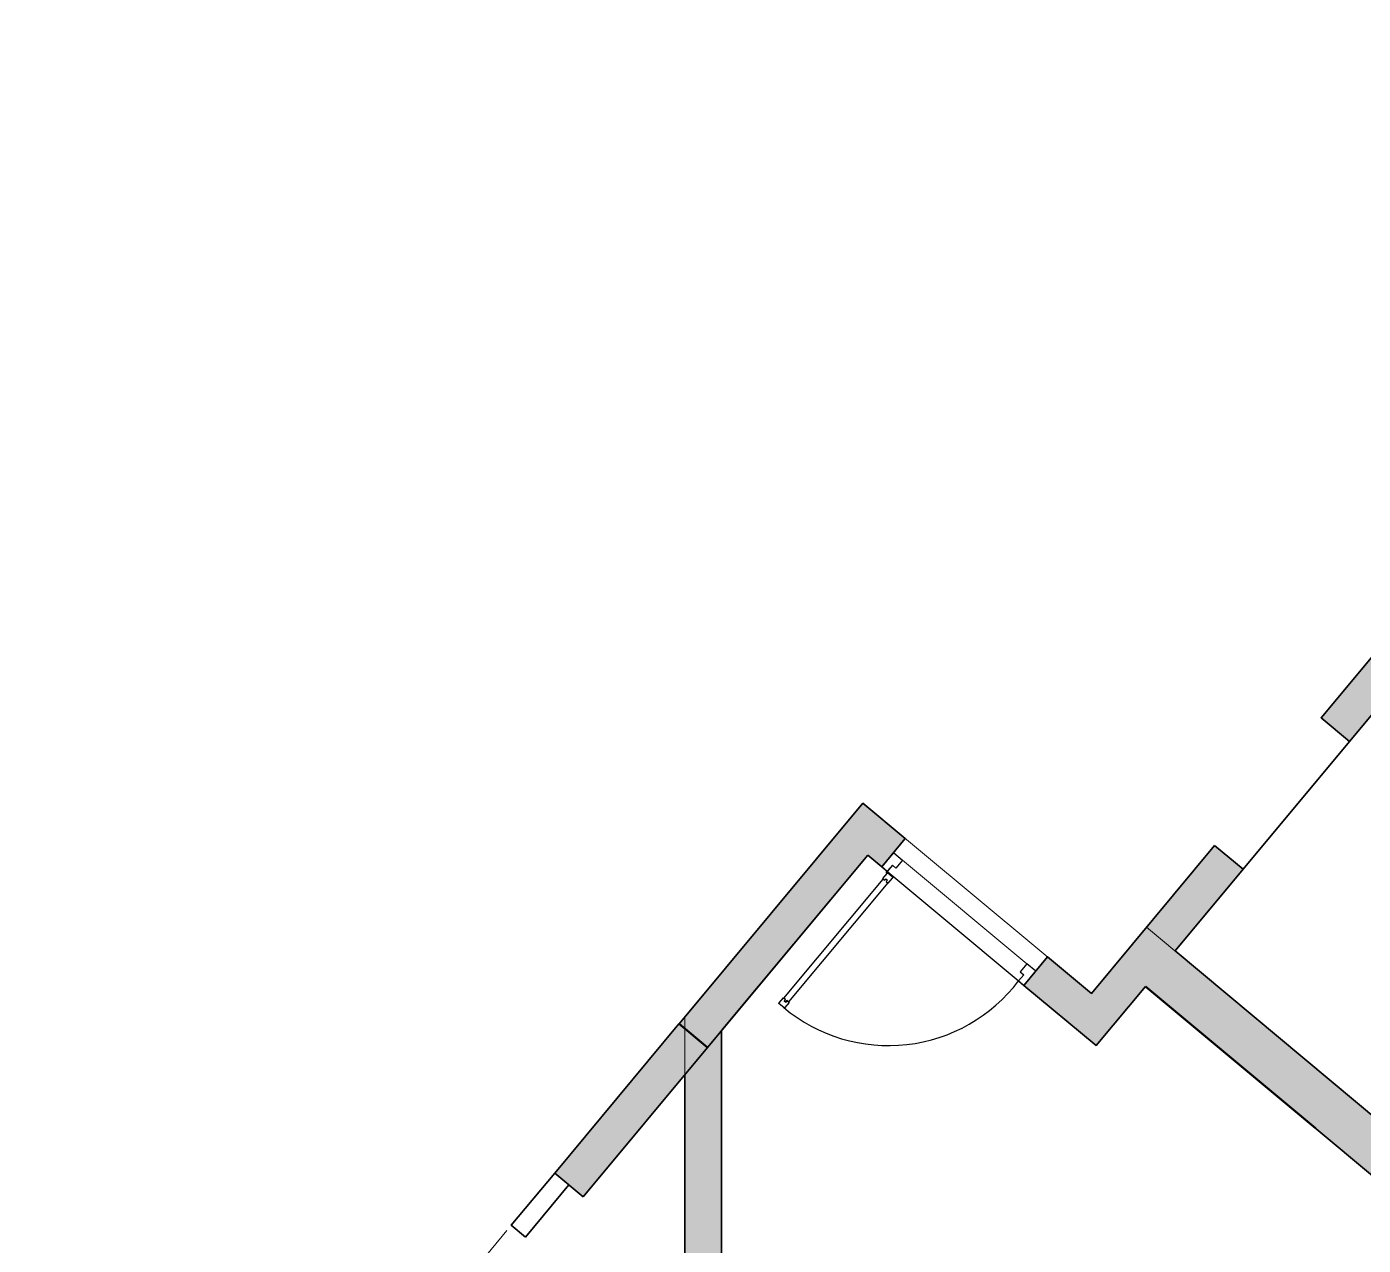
# Model space of a CAD drawing. Header units: millimetres. Extents: x 2258 to 5600, y 711 to 2563.
# Drawn here: x 2397.8 to 2677.2, y 2308.7 to 2563.3 of the extents above; entities that cross this region are included whole.
import ezdxf

# ---------------------------------------------------------------- set-up
doc = ezdxf.new("R2010")
doc.units = ezdxf.units.MM
for name, color, linetype, lineweight in [('HAT', 8, 'Continuous', 18), ('PQI-A-FLOR', 21, 'Continuous', 30), ('PQI-A-IN-ELEV', 245, 'Continuous', 9), ('PQI-A-IN-FURN', 39, 'Continuous', 13), ('PQI-A-WALL', 30, 'Continuous', 50), ('PQI-ST-COLM', 34, 'Continuous', 40)]:
    doc.layers.add(name, color=color, linetype=linetype, lineweight=lineweight)

msp = doc.modelspace()

# ---------------------------------------------------------------- hatches: boundary and pattern name
at = {"layer": 'PQI-A-IN-FURN', "true_color": 0x000000}
h = msp.add_hatch(color=18, dxfattribs=at)
h.dxf.hatch_style = 1
h.paths.add_polyline_path([(2854.354, 2341.911), (2854.354, 2349.637), (2814.491, 2349.657), (2814.491, 2318.365), (2818.353, 2318.365), (2818.355, 2341.93)], flags=17)
h.paths.add_polyline_path([(2825.686, 2427.842), (2807.878, 2442.68), (2859.317, 2504.412), (2794.617, 2558.324), (2788.681, 2563.27), (2784.229, 2557.928), (2770.009, 2540.862), (2775.945, 2535.916), (2790.165, 2552.982), (2849.523, 2503.522), (2802.536, 2447.131), (2743.178, 2496.592), (2753.688, 2509.205), (2747.752, 2514.151), (2717.953, 2478.388), (2723.888, 2473.442), (2738.726, 2491.249), (2815.892, 2426.951), (2766.432, 2367.593), (2689.266, 2431.891), (2694.212, 2437.827), (2688.276, 2442.773), (2668.369, 2418.881), (2674.305, 2413.935), (2684.815, 2426.549), (2744.173, 2377.089), (2697.186, 2320.698), (2637.828, 2370.159), (2652.047, 2387.224), (2646.112, 2392.17), (2620.368, 2361.275), (2611.195, 2368.918), (2606.249, 2362.982), (2621.358, 2350.393), (2631.645, 2362.739), (2634.613, 2360.266), (2696.346, 2308.827), (2749.515, 2372.637), (2767.323, 2357.799)])
h.paths.add_polyline_path([(2786.367, 2341.93), (2789.164, 2341.93), (2789.164, 2349.657), (2772.269, 2363.735), (2767.323, 2357.799)], flags=17)
h.paths.add_polyline_path([(2573.602, 2390.185), (2576.57, 2387.712), (2581.459, 2393.696), (2572.612, 2401.067), (2534.158, 2354.917), (2540.094, 2349.971)])
h.paths.add_polyline_path([(2540.097, 2349.967), (2534.155, 2354.918), (2508.189, 2323.756), (2514.131, 2318.804)])
h.paths.add_polyline_path([(2614.9, 2285.57), (2614.9, 2273.034), (2614.912, 2273.034), (2614.908, 2271.937), (2614.9, 2271.937), (2614.9, 2271.555), (2614.91, 2271.555), (2614.908, 2271.065), (2614.9, 2271.065), (2614.9, 2270.683), (2614.903, 2270.683), (2614.9, 2269.586), (2614.9, 2191.293), (2613.923, 2191.293), (2613.923, 2183.576), (2614.9, 2183.576), (2618.763, 2183.576), (2618.763, 2289.433), (2543.067, 2289.433), (2543.067, 2353.54), (2540.094, 2349.971), (2540.098, 2349.967), (2535.341, 2344.259), (2535.341, 2285.57)])
h.paths.add_polyline_path([(2459.632, 2191.303), (2459.636, 2259.447), (2451.91, 2250.175), (2451.905, 2191.303)])

# ---------------------------------------------------------------- linework, layer by layer
at = {"color": 24, "ltscale": 1000}
for points in [[(2577.683, 2386.785), (2576.57, 2387.712), (2579.043, 2390.68), (2580.898, 2389.135), (2579.488, 2387.443), (2578.746, 2388.061), (2577.683, 2386.785)], [(2605.136, 2363.91), (2606.249, 2362.982), (2608.722, 2365.95), (2606.867, 2367.496), (2605.458, 2365.804), (2606.2, 2365.186), (2605.136, 2363.91)]]:
    msp.add_lwpolyline(points, dxfattribs=at)
msp.add_lwpolyline([(2577.707, 2384.977), (2577.46, 2384.68), (2577.905, 2384.309), (2578.795, 2385.378, 0.4142136), (2578.775, 2385.595), (2577.826, 2386.387, 0.4142136), (2577.608, 2386.367), (2576.718, 2385.298), (2577.163, 2384.927), (2577.41, 2385.224)], format="xyb", close=True, dxfattribs=at)
at = {"color": 18, "ltscale": 1000, "true_color": 0x000000}
for points in [[(2577.577, 2386.873), (2577.479, 2386.754), (2577.523, 2386.717)], [(2577.623, 2386.382), (2577.503, 2386.482), (2577.54, 2386.527)], [(2577.713, 2386.735), (2578.245, 2387.373), (2578.202, 2387.408)], [(2577.731, 2386.544), (2578.369, 2386.012), (2578.33, 2385.966)]]:
    msp.add_lwpolyline(points, dxfattribs=at)
at = {"color": 24, "ltscale": 1000}
msp.add_lwpolyline([(2556.711, 2359.779), (2556.464, 2359.483), (2556.167, 2359.73), (2556.414, 2360.027), (2556.088, 2360.299), (2576.837, 2385.199), (2577.163, 2384.927), (2577.41, 2385.224), (2577.707, 2384.977), (2577.46, 2384.68), (2577.786, 2384.408), (2557.038, 2359.507)], close=True, dxfattribs=at)
at = {"color": 18, "ltscale": 1000, "true_color": 0x000000}
msp.add_lwpolyline([(2556.464, 2359.483), (2556.711, 2359.779), (2557.156, 2359.408), (2556.266, 2358.34, -0.4142136), (2556.049, 2358.32), (2555.099, 2359.111, -0.4142136), (2555.079, 2359.329), (2555.969, 2360.398), (2556.414, 2360.027), (2556.167, 2359.73)], format="xyb", close=True, dxfattribs=at)
for radius in [0.135, 0.0966]:
    msp.add_circle((2577.627, 2386.631), radius, dxfattribs=at)
at = {"color": 24, "ltscale": 1000}
msp.add_arc((2577.922, 2384.57), 34.169, 230.19725, 322.79522, dxfattribs=at)
at = {"layer": 'HAT', "color": 18, "lineweight": 30, "true_color": 0x000000}
for p, q in [((2543.067, 2353.54), (2573.602, 2390.185)), ((2573.602, 2390.185), (2621.358, 2350.393)), ((2621.358, 2350.393), (2631.645, 2362.739)), ((2631.645, 2362.739), (2694.469, 2310.391)), ((2543.067, 2289.433), (2543.067, 2353.54))]:
    msp.add_line(p, q, dxfattribs=at)
at = {"layer": 'PQI-A-FLOR', "color": 0, "lineweight": 35}
msp.add_lwpolyline([(2652.047, 2387.224), (2674.305, 2413.935)], dxfattribs=at)
at = {"layer": 'PQI-A-IN-ELEV', "ltscale": 1000}
msp.add_line((2477.773, 2287.249), (2498.176, 2311.734), dxfattribs=at)
at = {"layer": 'PQI-A-IN-FURN'}
msp.add_line((2580.898, 2389.135), (2606.867, 2367.496), dxfattribs=at)
for points in [[(2572.612, 2401.067), (2535.355, 2356.354), (2535.355, 2285.57), (2551.002, 2285.569), (2550.962, 2254.079), (2451.804, 2254.079), (2451.804, 2191.303), (2397.824, 2191.303), (2397.824, 2003.937), (2412.183, 2003.937), (2412.183, 1936.357), (2519.386, 1936.357), (2519.387, 2003.937), (2687.392, 2003.937)], [(2697.186, 2320.698), (2631.892, 2375.105), (2620.368, 2361.275), (2572.612, 2401.067)]]:
    msp.add_lwpolyline(points, dxfattribs=at)
at = {"layer": 'PQI-A-WALL', "color": 0, "lineweight": 35, "ltscale": 100}
for p, q in [((2534.157, 2354.917), (2572.612, 2401.067)), ((2581.459, 2393.696), (2572.612, 2401.067)), ((2581.459, 2393.696), (2576.57, 2387.712)), ((2646.112, 2392.17), (2620.368, 2361.275)), ((2573.602, 2390.185), (2540.093, 2349.971)), ((2576.57, 2387.712), (2573.602, 2390.185)), ((2611.195, 2368.918), (2606.249, 2362.982)), ((2620.368, 2361.275), (2611.195, 2368.918)), ((2606.249, 2362.982), (2621.358, 2350.393)), ((2621.358, 2350.393), (2631.645, 2362.739)), ((2543.067, 2353.54), (2543.067, 2289.433)), ((2535.341, 2285.57), (2535.341, 2344.267))]:
    msp.add_line(p, q, dxfattribs=at)
at = {"layer": 'PQI-A-WALL', "ltscale": 100}
for p, q in [((2631.645, 2362.739), (2667.198, 2333.114)), ((2540.093, 2349.971), (2534.157, 2354.917))]:
    msp.add_line(p, q, dxfattribs=at)
at = {"layer": 'PQI-A-WALL', "color": 0, "lineweight": 35, "ltscale": 1000}
for points in [[(2684.815, 2426.549), (2674.305, 2413.935), (2668.369, 2418.881), (2688.276, 2442.773), (2694.212, 2437.827), (2689.266, 2431.891)], [(2637.828, 2370.159), (2652.047, 2387.224), (2646.112, 2392.17)]]:
    msp.add_lwpolyline(points, dxfattribs=at)
at = {"layer": 'PQI-A-WALL', "color": 0, "lineweight": 35, "ltscale": 100}
for points in [[(2514.131, 2318.804), (2540.098, 2349.967), (2534.156, 2354.919), (2508.189, 2323.756)], [(2502.071, 2310.374), (2511.159, 2321.281), (2508.191, 2323.754), (2499.103, 2312.847)]]:
    msp.add_lwpolyline(points, close=True, dxfattribs=at)
at = {"layer": 'PQI-ST-COLM', "color": 0, "lineweight": 35}
for points in [[(2637.828, 2370.159), (2637.828, 2370.159), (2697.186, 2320.698), (2744.173, 2377.089), (2684.815, 2426.549), (2684.815, 2426.549), (2684.815, 2426.549)], [(2696.346, 2308.827), (2634.613, 2360.266), (2634.613, 2360.266), (2631.645, 2362.739)]]:
    msp.add_lwpolyline(points, dxfattribs=at)

doc.saveas('drawing.dxf')
